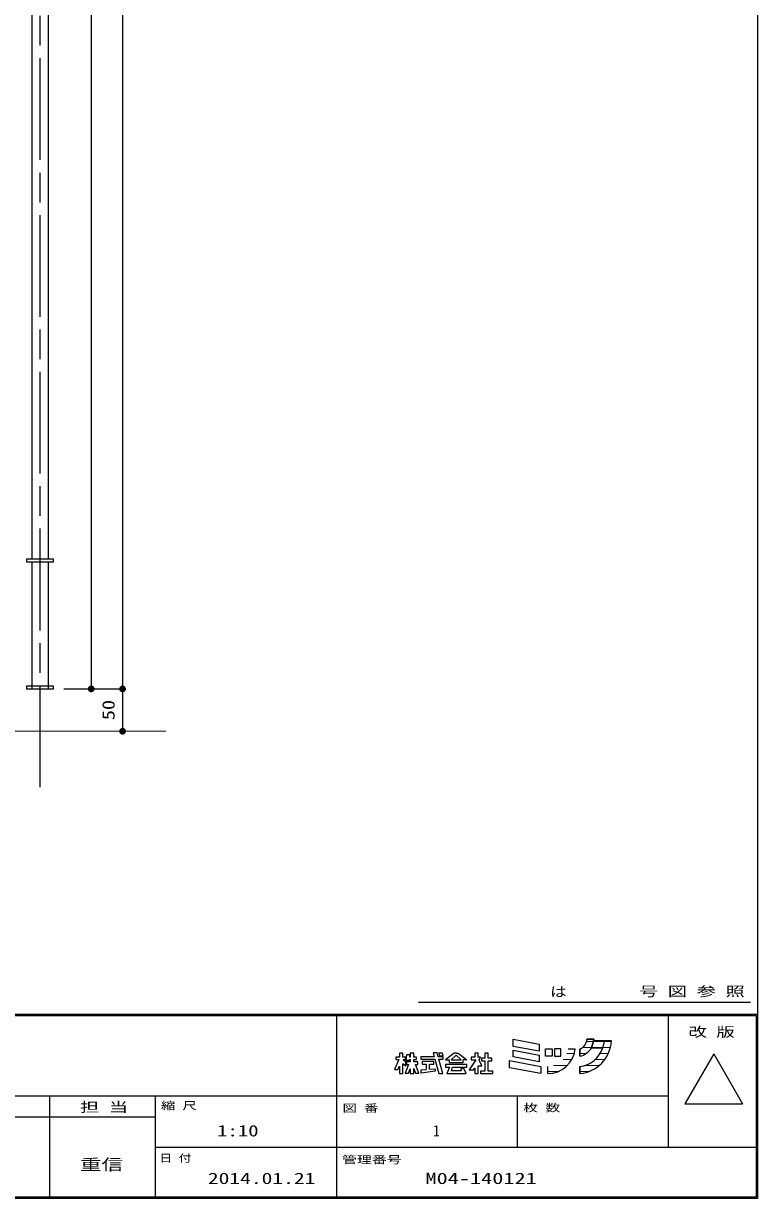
# Model space of a CAD drawing. Units: millimetres on the paper, scale 1:10. Extents: x -203 to 193, y -148 to 137.
# Drawn here: x 106.8 to 193.4, y -147.5 to -8.9 of the extents above; entities that cross this region are included whole.
import ezdxf
from ezdxf.enums import TextEntityAlignment as Align

# ---------------------------------------------------------------- set-up
doc = ezdxf.new("R2010")
doc.units = ezdxf.units.MM
doc.linetypes.add('CHAIN', pattern=[18.5, 12, -1.5, 3.5, -1.5])
for name, color, linetype, lineweight in [('0-1_0', 6, 'Continuous', 25), ('0-2_DIM1', 3, 'Continuous', 25), ('0-3_横桟', 2, 'Continuous', 25), ('0-6_ｾﾝﾀｰ', 1, 'CHAIN', 25), ('0-7_縦格子', 6, 'Continuous', 25), ('0-9_THN', 4, 'Continuous', 9)]:
    doc.layers.add(name, color=color, linetype=linetype, lineweight=lineweight)
doc.styles.add('ＭＳ ゴシック', font='')
doc.styles.add('ＭＳ 明朝', font='')
doc.styles.get('ＭＳ ゴシック').set_extended_font_data('MS Gothic')
doc.styles.get('ＭＳ 明朝').set_extended_font_data('MS Mincho')

# ---------------------------------------------------------------- blocks, each defined once
blk = doc.blocks.new('filled_dot')
at = {"color": 0, "linetype": 'Continuous', "lineweight": -2, "const_width": 1.25}
blk.add_lwpolyline([(-0.625, 0, 1), (0.625, 0, 1)], format="xyb", close=True, dxfattribs=at)

msp = doc.modelspace()

# ---------------------------------------------------------------- linework, layer by layer
at = {"layer": '0-1_0'}
for p, q in [((193.447, 136.933), (193.447, -147.525)), ((153.418, -124.355), (192.629, -124.355)), ((153.418, -124.355), (192.629, -124.355)), ((-203.459, -125.781), (193.447, -125.781)), ((-203.316, -125.924), (193.304, -125.924)), ((143.718, -125.781), (143.718, -147.525)), ((182.93, -141.465), (182.93, -125.781)), ((193.304, -125.924), (193.304, -147.383)), ((173.293, -128.724), (174.108, -128.724)), ((173.825, -129.752), (174.095, -128.936)), ((174.108, -128.724), (174.095, -128.936)), ((175.34, -128.936), (174.095, -128.936)), ((176.19, -128.936), (175.34, -128.936)), ((176.19, -128.936), (175.34, -128.936)), ((167.644, -130.146), (164.574, -129.574)), ((167.644, -129.297), (167.644, -130.146)), ((168.412, -130.73), (168.412, -129.884)), ((168.412, -129.884), (169.207, -129.884)), ((169.207, -129.884), (169.207, -130.73)), ((169.462, -129.884), (169.462, -130.73)), ((170.219, -129.884), (169.462, -129.884)), ((170.219, -130.73), (170.219, -129.884)), ((171.069, -129.884), (171.929, -129.884)), ((171.069, -129.884), (171.929, -129.884)), ((172.471, -130.73), (172.471, -129.884)), ((172.471, -129.884), (172.471, -130.73)), ((175.179, -129.752), (173.825, -129.752)), ((151.156, -130.832), (150.754, -130.832)), ((151.156, -130.379), (151.156, -130.832)), ((151.573, -130.379), (151.156, -130.379)), ((151.573, -130.832), (151.573, -130.379)), ((151.573, -132.791), (151.573, -131.623)), ((152.236, -131.705), (151.824, -132.717)), ((151.939, -131.25), (152.048, -130.551)), ((152.305, -131.25), (151.939, -131.25)), ((151.987, -131.412), (151.987, -131.705)), ((152.432, -131.412), (151.987, -131.412)), ((151.987, -131.705), (152.236, -131.705)), ((152.048, -130.551), (152.342, -130.551)), ((152.324, -131.129), (152.305, -131.25)), ((152.324, -131.129), (152.432, -131.129)), ((152.342, -130.551), (152.342, -130.834)), ((152.432, -130.834), (152.342, -130.834)), ((152.432, -130.391), (152.432, -130.834)), ((152.857, -130.391), (152.432, -130.391)), ((152.432, -131.129), (152.432, -131.412)), ((152.857, -130.834), (152.857, -130.391)), ((152.857, -131.412), (152.857, -131.129)), ((153.435, -132.717), (153.058, -131.705)), ((153.686, -130.81), (153.686, -131.097)), ((155.277, -130.81), (153.686, -130.81)), ((153.686, -131.097), (155.355, -131.097)), ((155.228, -131.364), (153.856, -131.364)), ((153.856, -131.364), (153.856, -131.676)), ((153.856, -131.676), (154.323, -131.676)), ((154.323, -131.676), (154.323, -132.302)), ((154.72, -131.676), (155.228, -131.676)), ((154.72, -132.267), (154.72, -131.676)), ((155.228, -131.676), (155.228, -131.364)), ((155.355, -131.097), (155.818, -132.791)), ((156.334, -130.81), (155.734, -130.81)), ((155.812, -131.097), (156.334, -131.097)), ((156.275, -132.791), (155.812, -131.097)), ((156.334, -131.097), (156.334, -130.81)), ((157.616, -130.385), (156.588, -131.161)), ((156.588, -131.161), (157.027, -131.161)), ((157.027, -131.161), (157.027, -131.467)), ((157.027, -131.467), (158.698, -131.467)), ((157.288, -131.161), (157.863, -130.605)), ((157.288, -131.161), (158.437, -131.161)), ((157.863, -130.385), (157.616, -130.385)), ((157.863, -130.385), (158.109, -130.385)), ((158.437, -131.161), (157.863, -130.605)), ((158.109, -130.385), (159.138, -131.161)), ((159.138, -131.161), (158.698, -131.161)), ((158.698, -131.467), (158.698, -131.161)), ((160.064, -130.393), (160.064, -130.838)), ((160.469, -130.393), (160.064, -130.393)), ((160.469, -130.838), (160.469, -130.393)), ((160.745, -130.838), (160.469, -130.838)), ((160.56, -131.209), (160.745, -130.838)), ((160.85, -130.976), (160.85, -131.287)), ((161.251, -130.976), (160.85, -130.976)), ((160.85, -131.287), (161.251, -131.287)), ((161.251, -130.377), (161.251, -130.976)), ((161.645, -130.377), (161.251, -130.377)), ((161.251, -131.287), (161.251, -132.503)), ((161.645, -130.976), (161.645, -130.377)), ((162.084, -130.976), (161.645, -130.976)), ((161.645, -131.287), (162.084, -131.287)), ((161.645, -132.503), (161.645, -131.287)), ((162.084, -131.287), (162.084, -130.976)), ((164.162, -131.246), (167.87, -131.938)), ((164.162, -132.099), (164.162, -131.246)), ((169.207, -130.73), (168.412, -130.73)), ((169.462, -130.73), (170.219, -130.73)), ((188.277, -130.439), (184.867, -136.345)), ((188.277, -130.439), (191.686, -136.345)), ((150.99, -132.322), (151.156, -131.916)), ((151.156, -131.916), (151.156, -132.791)), ((151.156, -132.791), (151.573, -132.791)), ((151.824, -132.717), (152.244, -132.717)), ((152.432, -132.791), (152.857, -132.791)), ((153.048, -132.717), (153.435, -132.717)), ((153.721, -132.354), (154.323, -132.302)), ((153.721, -132.736), (153.721, -132.354)), ((155.37, -132.511), (153.721, -132.736)), ((154.72, -132.267), (155.37, -132.211)), ((155.37, -132.211), (155.37, -132.511)), ((155.818, -132.791), (156.275, -132.791)), ((159.115, -131.723), (156.601, -131.723)), ((157.056, -132.012), (156.743, -132.791)), ((156.743, -132.791), (159.056, -132.791)), ((157.316, -132.475), (157.428, -132.012)), ((158.46, -132.475), (157.316, -132.475)), ((157.428, -132.012), (159.115, -132.012)), ((158.781, -132.176), (158.409, -132.176)), ((158.409, -132.176), (158.46, -132.475)), ((159.056, -132.791), (158.781, -132.176)), ((159.115, -132.012), (159.115, -131.723)), ((160.064, -132.136), (160.064, -132.791)), ((160.064, -132.791), (160.469, -132.791)), ((160.469, -132.791), (160.469, -131.861)), ((160.731, -132.503), (160.731, -132.791)), ((161.251, -132.503), (160.731, -132.503)), ((160.731, -132.791), (162.181, -132.791)), ((162.181, -132.503), (161.645, -132.503)), ((162.181, -132.791), (162.181, -132.503)), ((167.87, -132.791), (164.162, -132.099)), ((167.87, -131.938), (167.87, -132.791)), ((168.68, -132.791), (168.68, -131.938)), ((168.68, -132.791), (168.68, -131.938)), ((172.471, -132.791), (172.471, -131.938)), ((172.471, -131.938), (172.471, -132.791)), ((-35.132, -135.406), (182.93, -135.406)), ((109.854, -135.406), (109.854, -147.525)), ((122.331, -135.406), (122.331, -147.525)), ((165.106, -141.465), (165.106, -135.406)), ((184.867, -136.345), (191.686, -136.345)), ((72.426, -137.901), (122.331, -137.901)), ((122.331, -141.465), (193.447, -141.465)), ((193.304, -147.383), (-203.316, -147.383))]:
    msp.add_line(p, q, dxfattribs=at)
at = {"layer": '0-1_0', "lineweight": 13}
for p, q in [((172.802, -129.702), (173.842, -129.702)), ((173.261, -128.989), (174.078, -128.989)), ((173.842, -129.702), (175.195, -129.702)), ((174.078, -128.989), (175.336, -128.989)), ((175.195, -129.702), (176.077, -129.702)), ((175.336, -128.989), (176.187, -128.989)), ((170.484, -131.128), (171.527, -131.128)), ((170.925, -130.415), (171.825, -130.415)), ((172.471, -130.415), (173.207, -130.415)), ((174.275, -131.128), (175.413, -131.128)), ((174.869, -130.415), (175.829, -130.415)), ((168.68, -132.554), (169.902, -132.554)), ((169.356, -131.841), (170.984, -131.841)), ((172.471, -132.554), (173.527, -132.554)), ((172.973, -131.841), (174.75, -131.841))]:
    msp.add_line(p, q, dxfattribs=at)
at = {"layer": '0-1_0'}
for points in [[(193.447, -147.525), (-203.459, -147.525), (-203.459, 136.933)], [(164.574, -129.574), (164.574, -128.724), (167.644, -129.297)], [(173.825, -129.752), (174.095, -128.936), (174.108, -128.724), (173.293, -128.724)], [(175.34, -128.936), (174.095, -128.936), (173.825, -129.752), (175.179, -129.752)], [(164.574, -130.824), (164.574, -130.029), (167.644, -130.602)], [(151.087, -131.117), (150.596, -132.322), (150.99, -132.322)], [(150.754, -130.832), (150.754, -131.117), (151.087, -131.117)], [(151.609, -131.117), (151.875, -131.117), (151.875, -130.832), (151.573, -130.832)], [(151.609, -131.117), (151.875, -131.379), (151.875, -131.921), (151.573, -131.623)], [(152.857, -131.129), (153.196, -131.129), (153.196, -130.834), (152.857, -130.834)], [(153.058, -131.705), (153.324, -131.705), (153.324, -131.412), (152.857, -131.412)], [(155.734, -130.81), (155.608, -130.348), (155.151, -130.348), (155.277, -130.81)], [(160.199, -131.158), (159.391, -132.347), (159.92, -132.347), (160.064, -132.136)], [(160.064, -130.838), (159.638, -130.838), (159.638, -131.158), (160.199, -131.158)], [(160.469, -131.861), (160.895, -131.861), (160.56, -131.209)], [(167.644, -130.602), (167.644, -131.397), (164.574, -130.824)], [(152.244, -132.717), (152.432, -132.239), (152.432, -132.791)], [(152.857, -132.791), (152.857, -132.204), (153.048, -132.717)], [(156.601, -131.723), (156.601, -132.012), (157.056, -132.012)]]:
    msp.add_lwpolyline(points, dxfattribs=at)
msp.add_lwpolyline([(155.828, -130.348), (156.193, -130.348), (156.292, -130.712), (155.928, -130.712)], close=True, dxfattribs=at)
for centre, radius, start, end in [((172.041, -128.709), 1.252, 290.10268, 359.28711), ((172.113, -128.724), 4.083, 275.03009, 357.02873), ((172.113, -128.724), 3.233, 341.47286, 356.24741), ((168.68, -129.522), 3.269, 270.00003, 353.63117), ((172.113, -128.724), 3.233, 276.3561, 341.47286), ((172.041, -128.709), 2.067, 282.01614, 329.69657)]:
    msp.add_arc(centre, radius, start, end, dxfattribs=at)
at = {"layer": '0-2_DIM1'}
for p, q in [((118.468, 87.606), (118.468, -87.394)), ((114.765, 86.286), (114.765, -87.394)), ((111.513, -87.394), (118.593, -87.394)), ((111.533, -87.394), (118.593, -87.394)), ((112.318, -87.394), (114.89, -87.394)), ((118.468, -87.394), (118.468, -92.394))]:
    msp.add_line(p, q, dxfattribs=at)
at = {"layer": '0-3_横桟'}
for p, q in [((107.118, -72.074), (107.118, -72.394)), ((110.318, -72.074), (107.118, -72.074)), ((110.318, -72.394), (110.318, -72.074)), ((107.118, -72.394), (110.318, -72.394)), ((110.318, -72.394), (110.318, -72.174)), ((107.118, -87.174), (107.118, -87.394)), ((110.318, -87.394), (110.318, -87.174)), ((107.118, -87.394), (110.318, -87.394))]:
    msp.add_line(p, q, dxfattribs=at)
msp.add_lwpolyline([(107.118, -72.174), (107.118, -72.394), (110.318, -72.394)], dxfattribs=at)
msp.add_lwpolyline([(110.318, -87.074), (107.118, -87.074), (107.118, -87.394), (110.318, -87.394)], close=True, dxfattribs=at)
at = {"layer": '0-6_ｾﾝﾀｰ'}
msp.add_line((108.718, -98.985), (108.718, 89.669), dxfattribs=at)
at = {"layer": '0-7_縦格子'}
for p, q in [((107.763, 86.286), (107.763, -72.074)), ((109.673, 86.286), (109.673, -72.074)), ((109.673, -72.394), (109.673, -87.394))]:
    msp.add_line(p, q, dxfattribs=at)
msp.add_lwpolyline([(107.763, -72.394), (107.763, -87.394), (109.673, -87.394)], dxfattribs=at)
at = {"layer": '0-9_THN'}
msp.add_lwpolyline([(81.003, -125.777), (81.003, -92.394), (123.579, -92.394)], dxfattribs=at)

# ---------------------------------------------------------------- block references
at = {"layer": '0-2_DIM1', "xscale": 0.32, "yscale": 0.32}
for p, rotation in [((114.765, -87.394), 270), ((118.468, -87.394), 270), ((118.468, -87.394), 90), ((118.468, -92.394), 270)]:
    msp.add_blockref('filled_dot', p, dxfattribs=dict(at, rotation=rotation))

# ---------------------------------------------------------------- texts
at = {"layer": '0-1_0', "style": 'ＭＳ 明朝'}
for s, height, width, p in [('は', 1.15, 1.25, (168.954, -124.058)), ('号 図 参 照', 1.15, 1.45, (179.441, -124)), ('改 版', 1.15, 1.4, (185.287, -128.789)), ('担 当', 1.15, 1.45, (113.438, -137.656)), ('縮 尺', 0.8885, 1.4, (122.995, -137.28)), ('図 番', 0.8885, 1.4, (144.438, -137.582)), ('枚 数', 0.8885, 1.45, (165.76, -137.537)), ('日 付', 0.8885, 1.25, (122.811, -143.48)), ('管理番号', 0.8885, 1.45, (144.386, -143.669))]:
    msp.add_text(s, height=height, dxfattribs=dict(at, width=width)).set_placement(p, align=Align.BOTTOM_LEFT)
at = {"layer": '0-1_0', "color": 7, "style": 'ＭＳ 明朝'}
for s, width, p in [('1:10', 1.35, (129.631, -140.6)), ('1', 0.85, (155.151, -140.6)), ('重信', 1.4, (113.437, -144.594)), ('2014.01.21', 1.4, (128.54, -146.216)), ('M04-140121', 1.45, (154.236, -146.216))]:
    msp.add_text(s, height=1.333, dxfattribs=dict(at, width=width)).set_placement(p, align=Align.BOTTOM_LEFT)
at = {"layer": '0-2_DIM1', "style": 'ＭＳ ゴシック', "width": 1.2}
msp.add_text('50', height=1.466, rotation=90, dxfattribs=at).set_placement((117.968, -91.087), align=Align.BOTTOM_LEFT)

doc.saveas('drawing.dxf')
